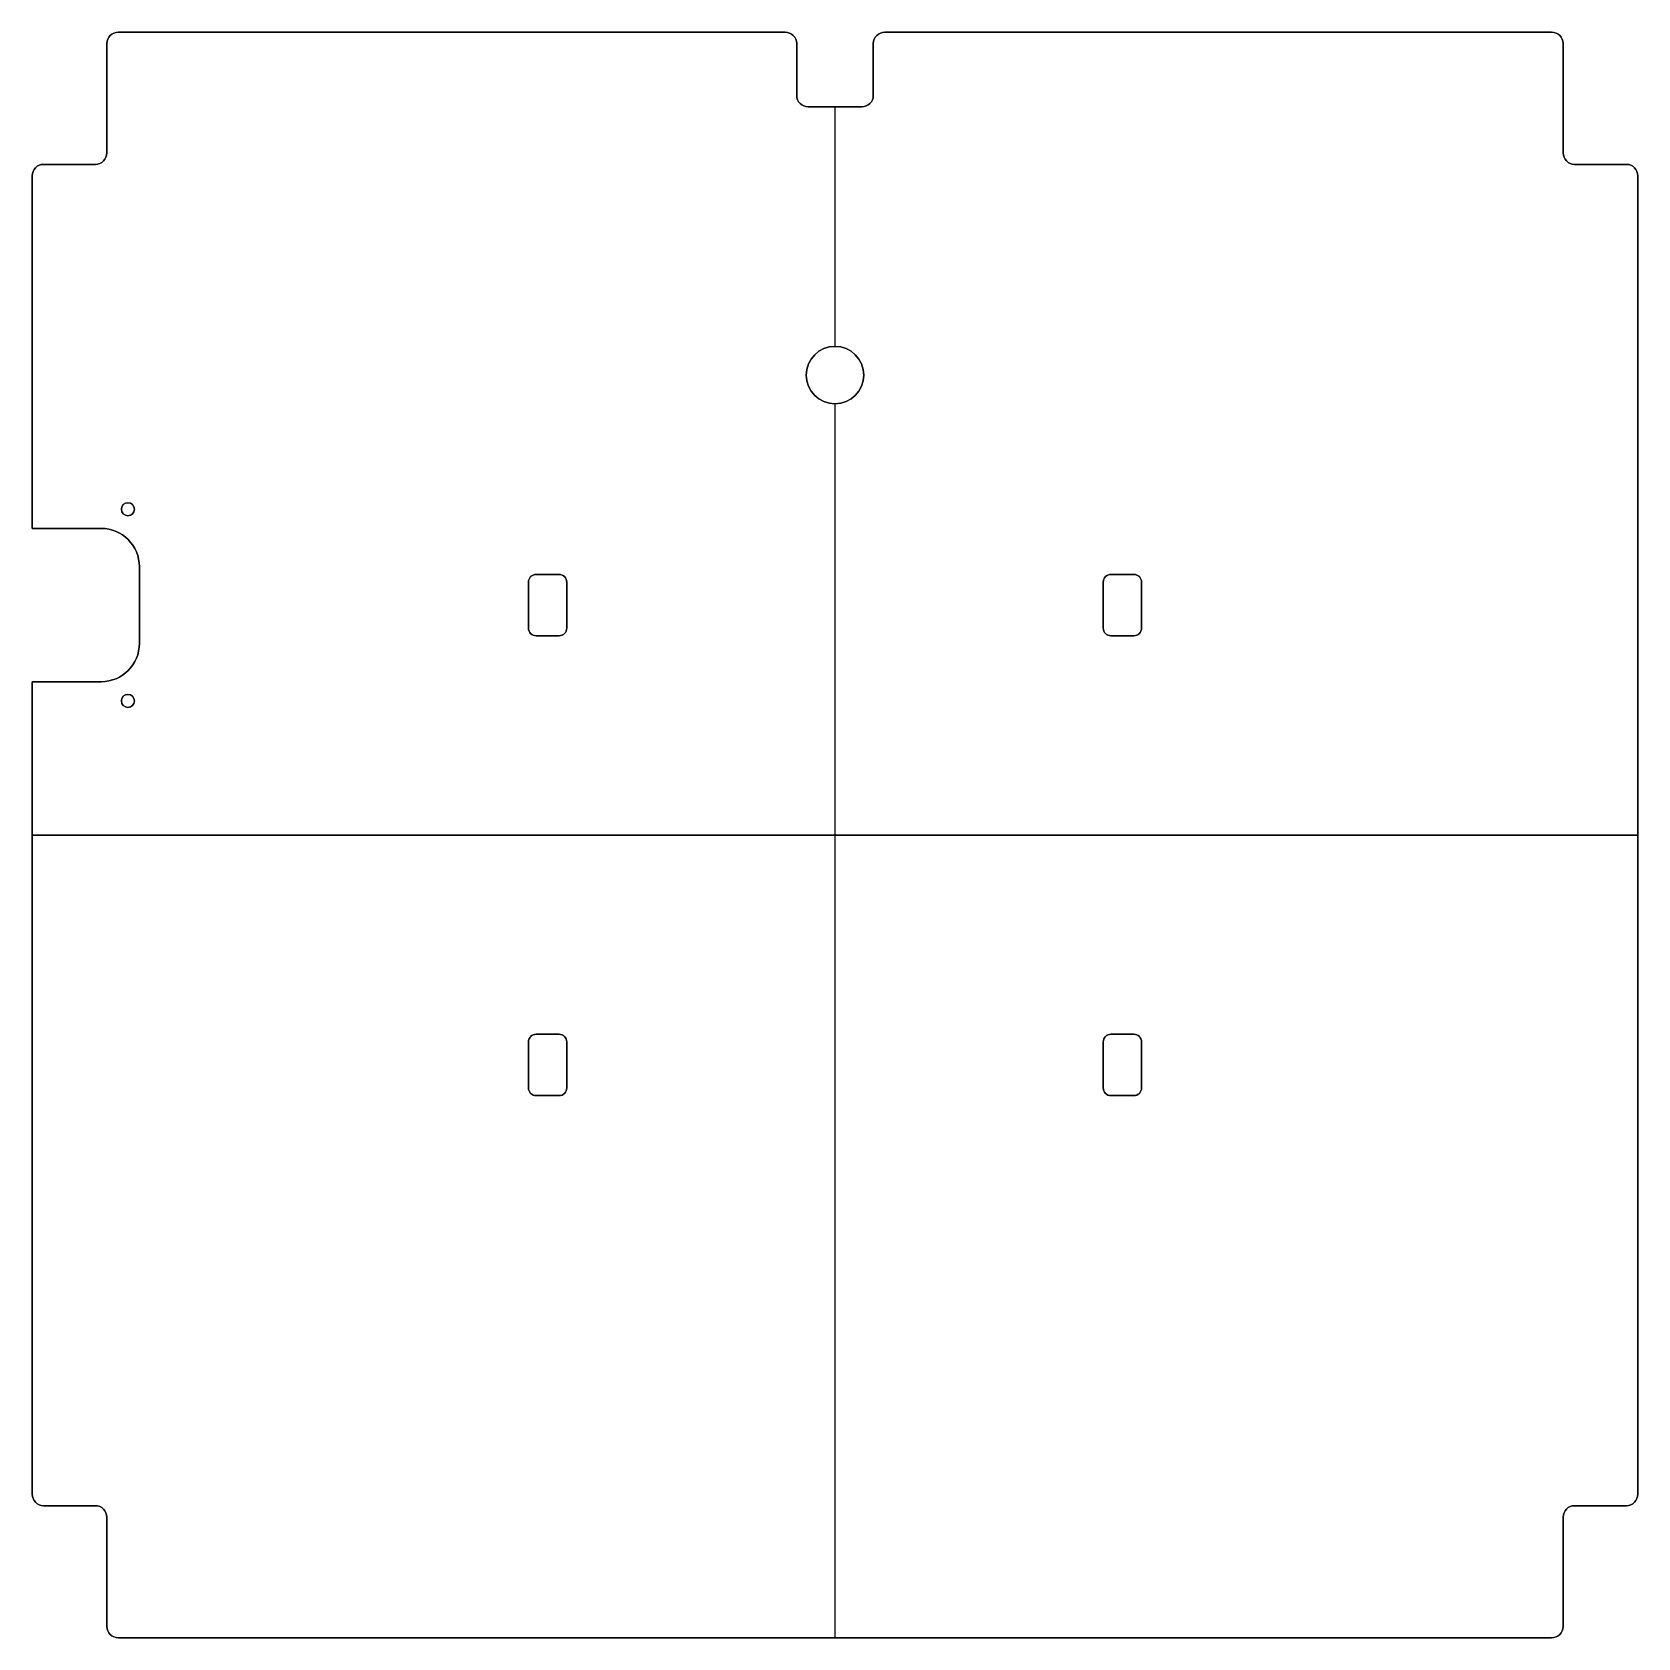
# Model space of a CAD drawing. Header units: millimetres. Extents: x 29 to 448, y 15 to 434.
import ezdxf

# ---------------------------------------------------------------- set-up
doc = ezdxf.new("R2010")
doc.units = ezdxf.units.MM
doc.layers.add('ASA Colors$Polymaker POP Green', color=73, linetype='Continuous', true_color=0x8cea3f)

# ---------------------------------------------------------------- blocks, each defined once
blk = doc.blocks.new('Block 1831')
at = {"layer": 'ASA Colors$Polymaker POP Green', "color": 250, "true_color": 0x2c272b}
for p, q in [((90.98, 218.82, 88.2), (90.98, 218.82, 92.2)), ((93.11, 219.7, 90.2), (267.11, 219.7, 90.2)), ((180.11, 219.7, 88.2), (180.11, 219.7, 92.2)), ((269.23, 218.82, 88.2), (269.23, 218.82, 92.2)), ((290.98, 218.82, 88.2), (290.98, 218.82, 92.2)), ((293.11, 219.7, 90.2), (467.11, 219.7, 90.2)), ((380.11, 219.7, 88.2), (380.11, 219.7, 92.2)), ((469.23, 218.82, 88.2), (469.23, 218.82, 92.2)), ((90.11, 188.2, 90.2), (90.11, 216.7, 90.2)), ((270.11, 203.2, 90.2), (270.11, 216.7, 90.2)), ((290.11, 203.2, 90.2), (290.11, 216.7, 90.2)), ((470.11, 188.2, 90.2), (470.11, 216.7, 90.2)), ((270.11, 209.95, 92.2), (270.11, 209.95, 88.2)), ((290.11, 209.95, 88.2), (290.11, 209.95, 92.2)), ((90.11, 202.45, 88.2), (90.11, 202.45, 92.2)), ((470.11, 202.45, 92.2), (470.11, 202.45, 88.2)), ((270.98, 201.08, 92.2), (270.98, 201.08, 88.2)), ((273.11, 200.2, 90.2), (287.11, 200.2, 90.2)), ((280.11, 200.2, 88.2), (280.11, 137.7, 88.2)), ((280.11, 200.2, 88.2), (280.11, 200.2, 92.2)), ((280.11, 200.2, 92.2), (280.11, 137.7, 92.2)), ((289.23, 201.08, 92.2), (289.23, 201.08, 88.2)), ((73.61, 185.2, 90.2), (87.11, 185.2, 90.2)), ((80.36, 185.2, 88.2), (80.36, 185.2, 92.2)), ((89.23, 186.08, 92.2), (89.23, 186.08, 88.2)), ((470.98, 186.08, 92.2), (470.98, 186.08, 88.2)), ((473.11, 185.2, 90.2), (486.61, 185.2, 90.2)), ((479.86, 185.2, 88.2), (479.86, 185.2, 92.2)), ((70.61, 90.2, 90.2), (70.61, 182.2, 90.2)), ((71.48, 184.32, 88.2), (71.48, 184.32, 92.2)), ((488.73, 184.32, 88.2), (488.73, 184.32, 92.2)), ((489.61, -161.8, 90.2), (489.61, 182.2, 90.2)), ((70.61, 136.2, 88.2), (70.61, 136.2, 92.2)), ((280.11, 137.7, 92.2), (280.11, 137.7, 88.2)), ((287.61, 130.2, 92.2), (287.61, 130.2, 88.2)), ((280.11, 122.7, 88.2), (280.11, -199.3, 88.2)), ((280.11, 122.7, 92.2), (280.11, 122.7, 88.2)), ((280.11, 122.7, 92.2), (280.11, -199.3, 92.2)), ((95.61, 96.9, 92.2), (95.61, 96.9, 88.2)), ((93.91, 95.2, 92.2), (93.91, 95.2, 88.2)), ((95.61, 93.5, 92.2), (95.61, 93.5, 88.2)), ((70.61, 90.2, 90.2), (88.61, 90.2, 90.2)), ((79.61, 90.2, 92.2), (79.61, 90.2, 88.2)), ((95.68, 87.27, 92.2), (95.68, 87.27, 88.2)), ((98.61, 80.2, 90.2), (98.61, 60.2, 90.2)), ((200.11, 64.2, 90.2), (200.11, 76.2, 90.2)), ((200.69, 77.62, 92.2), (200.69, 77.62, 88.2)), ((202.11, 78.2, 90.2), (208.11, 78.2, 90.2)), ((205.11, 78.2, 92.2), (205.11, 78.2, 88.2)), ((209.52, 77.62, 92.2), (209.52, 77.62, 88.2)), ((210.11, 64.2, 90.2), (210.11, 76.2, 90.2)), ((350.11, 64.2, 90.2), (350.11, 76.2, 90.2)), ((350.69, 77.62, 92.2), (350.69, 77.62, 88.2)), ((352.11, 78.2, 90.2), (358.11, 78.2, 90.2)), ((355.11, 78.2, 92.2), (355.11, 78.2, 88.2)), ((359.52, 77.62, 92.2), (359.52, 77.62, 88.2)), ((360.11, 64.2, 90.2), (360.11, 76.2, 90.2)), ((98.61, 70.2, 92.2), (98.61, 70.2, 88.2)), ((200.11, 70.2, 92.2), (200.11, 70.2, 88.2)), ((210.11, 70.2, 88.2), (210.11, 70.2, 92.2)), ((350.11, 70.2, 92.2), (350.11, 70.2, 88.2)), ((360.11, 70.2, 88.2), (360.11, 70.2, 92.2)), ((200.69, 62.79, 92.2), (200.69, 62.79, 88.2)), ((202.11, 62.2, 90.2), (208.11, 62.2, 90.2)), ((205.11, 62.2, 88.2), (205.11, 62.2, 92.2)), ((209.52, 62.79, 92.2), (209.52, 62.79, 88.2)), ((350.69, 62.79, 92.2), (350.69, 62.79, 88.2)), ((352.11, 62.2, 90.2), (358.11, 62.2, 90.2)), ((355.11, 62.2, 88.2), (355.11, 62.2, 92.2)), ((359.52, 62.79, 92.2), (359.52, 62.79, 88.2)), ((95.68, 53.13, 92.2), (95.68, 53.13, 88.2)), ((88.61, 50.2, 90.2), (70.61, 50.2, 90.2)), ((70.61, -161.8, 90.2), (70.61, 50.2, 90.2)), ((79.61, 50.2, 92.2), (79.61, 50.2, 88.2)), ((95.61, 46.9, 92.2), (95.61, 46.9, 88.2)), ((93.91, 45.2, 92.2), (93.91, 45.2, 88.2)), ((95.61, 43.5, 92.2), (95.61, 43.5, 88.2)), ((70.61, 10.2, 88.2), (489.61, 10.2, 88.2)), ((489.61, 10.2, 92.2), (70.61, 10.2, 92.2)), ((489.61, 10.2, 92.2), (489.61, 10.2, 88.2)), ((202.11, -41.8, 90.2), (208.11, -41.8, 90.2)), ((205.11, -41.8, 92.2), (205.11, -41.8, 88.2)), ((352.11, -41.8, 90.2), (358.11, -41.8, 90.2)), ((355.11, -41.8, 92.2), (355.11, -41.8, 88.2)), ((200.11, -55.8, 90.2), (200.11, -43.8, 90.2)), ((200.69, -42.38, 92.2), (200.69, -42.38, 88.2)), ((209.52, -42.38, 92.2), (209.52, -42.38, 88.2)), ((210.11, -55.8, 90.2), (210.11, -43.8, 90.2)), ((350.11, -55.8, 90.2), (350.11, -43.8, 90.2)), ((350.69, -42.38, 92.2), (350.69, -42.38, 88.2)), ((359.52, -42.38, 92.2), (359.52, -42.38, 88.2)), ((360.11, -55.8, 90.2), (360.11, -43.8, 90.2)), ((200.11, -49.8, 92.2), (200.11, -49.8, 88.2)), ((210.11, -49.8, 88.2), (210.11, -49.8, 92.2)), ((350.11, -49.8, 92.2), (350.11, -49.8, 88.2)), ((360.11, -49.8, 88.2), (360.11, -49.8, 92.2)), ((70.61, -55.8, 88.2), (70.61, -55.8, 92.2)), ((200.69, -57.21, 92.2), (200.69, -57.21, 88.2)), ((202.11, -57.8, 90.2), (208.11, -57.8, 90.2)), ((205.11, -57.8, 88.2), (205.11, -57.8, 92.2)), ((209.52, -57.21, 92.2), (209.52, -57.21, 88.2)), ((350.69, -57.21, 92.2), (350.69, -57.21, 88.2)), ((352.11, -57.8, 90.2), (358.11, -57.8, 90.2)), ((355.11, -57.8, 88.2), (355.11, -57.8, 92.2)), ((359.52, -57.21, 92.2), (359.52, -57.21, 88.2)), ((71.48, -163.92, 88.2), (71.48, -163.92, 92.2)), ((73.61, -164.8, 90.2), (87.11, -164.8, 90.2)), ((80.36, -164.8, 92.2), (80.36, -164.8, 88.2)), ((89.23, -165.67, 92.2), (89.23, -165.67, 88.2)), ((470.98, -165.67, 92.2), (470.98, -165.67, 88.2)), ((473.11, -164.8, 90.2), (486.61, -164.8, 90.2)), ((479.86, -164.8, 92.2), (479.86, -164.8, 88.2)), ((488.73, -163.92, 88.2), (488.73, -163.92, 92.2)), ((90.11, -196.3, 90.2), (90.11, -167.8, 90.2)), ((470.11, -196.3, 90.2), (470.11, -167.8, 90.2)), ((90.11, -182.05, 88.2), (90.11, -182.05, 92.2)), ((470.11, -182.05, 92.2), (470.11, -182.05, 88.2)), ((90.98, -198.42, 88.2), (90.98, -198.42, 92.2)), ((93.11, -199.3, 90.2), (467.11, -199.3, 90.2)), ((280.11, -199.3, 92.2), (280.11, -199.3, 88.2)), ((469.23, -198.42, 88.2), (469.23, -198.42, 92.2))]:
    blk.add_line(p, q, dxfattribs=at)
for centre, radius in [((280.11, 130.2, 88.2), 7.5), ((280.11, 130.2, 88.2), 7.5), ((95.61, 95.2, 88.2), 1.7), ((95.61, 95.2, 88.2), 1.7), ((95.61, 45.2, 88.2), 1.7), ((95.61, 45.2, 88.2), 1.7)]:
    blk.add_circle(centre, radius, dxfattribs=at)
at = {"layer": 'ASA Colors$Polymaker POP Green', "color": 250, "true_color": 0x2c272b, "extrusion": (-1.89478e-15, -3.51849e-15, -1)}
blk.add_circle((-280.11, 130.2, -92.2), 7.5, dxfattribs=at)
blk.add_circle((-280.11, 130.2, -92.2), 7.5, dxfattribs=at)
at = {"layer": 'ASA Colors$Polymaker POP Green', "color": 250, "true_color": 0x2c272b, "extrusion": (0, 0, -1)}
for centre, radius in [((-280.11, 130.2, -90.2), 7.5), ((-95.61, 95.2, -92.2), 1.7), ((-95.61, 95.2, -92.2), 1.7), ((-95.61, 45.2, -92.2), 1.7), ((-95.61, 45.2, -92.2), 1.7)]:
    blk.add_circle(centre, radius, dxfattribs=at)
at = {"layer": 'ASA Colors$Polymaker POP Green', "color": 250, "true_color": 0x2c272b, "extrusion": (-1.42109e-14, 0, -1)}
for centre in [(-95.61, 95.2, -90.2), (-95.61, 45.2, -90.2)]:
    blk.add_circle(centre, 1.7, dxfattribs=at)
at = {"layer": 'ASA Colors$Polymaker POP Green', "color": 250, "true_color": 0x2c272b, "extrusion": (0, 0, -1)}
for centre, radius, start, end in [((-93.11, 216.7, -88.2), 3, 0, 90), ((-273.11, 203.2, -92.2), 3, 270, 0), ((-273.11, 203.2, -90.2), 3, 270, 0), ((-273.11, 203.2, -92.2), 3, 270, 0), ((-287.11, 203.2, -90.2), 3, 180, 270), ((-87.11, 188.2, -90.2), 3, 180, 270), ((-473.11, 188.2, -92.2), 3, 270, 0), ((-473.11, 188.2, -90.2), 3, 270, 0), ((-473.11, 188.2, -92.2), 3, 270, 0), ((-88.61, 80.2, -92.2), 10, 90, 180), ((-88.61, 80.2, -90.2), 10, 90, 180), ((-88.61, 80.2, -92.2), 10, 90, 180), ((-202.11, 76.2, -90.2), 2, 360, 90), ((-208.11, 76.2, -90.2), 2, 90, 180), ((-352.11, 76.2, -90.2), 2, 360, 90), ((-358.11, 76.2, -90.2), 2, 90, 180), ((-202.11, 64.2, -90.2), 2, 270, 0), ((-208.11, 64.2, -90.2), 2, 180, 270), ((-352.11, 64.2, -90.2), 2, 270, 0), ((-358.11, 64.2, -90.2), 2, 180, 270), ((-88.61, 60.2, -92.2), 10, 180, 270), ((-88.61, 60.2, -90.2), 10, 180, 270), ((-88.61, 60.2, -92.2), 10, 180, 270), ((-202.11, -43.8, -90.2), 2, 360, 90), ((-208.11, -43.8, -90.2), 2, 90, 180), ((-352.11, -43.8, -90.2), 2, 360, 90), ((-358.11, -43.8, -90.2), 2, 90, 180), ((-202.11, -55.8, -90.2), 2, 270, 0), ((-208.11, -55.8, -90.2), 2, 180, 270), ((-352.11, -55.8, -90.2), 2, 270, 0), ((-358.11, -55.8, -90.2), 2, 180, 270), ((-73.61, -161.8, -88.2), 3, 270, 0), ((-73.61, -161.8, -92.2), 3, 270, 0), ((-87.11, -167.8, -90.2), 3, 90, 180), ((-473.11, -167.8, -92.2), 3, 0, 90), ((-473.11, -167.8, -90.2), 3, 0, 90), ((-473.11, -167.8, -92.2), 3, 0, 90), ((-93.11, -196.3, -88.2), 3, 270, 360), ((-93.11, -196.3, -92.2), 3, 270, 0)]:
    blk.add_arc(centre, radius, start, end, dxfattribs=at)
at = {"layer": 'ASA Colors$Polymaker POP Green', "color": 250, "true_color": 0x2c272b, "extrusion": (-2.84217e-14, 2.84217e-14, -1)}
for centre, start, end in [((-93.11, 216.7, -92.2), 0, 90), ((-293.11, 216.7, -88.2), 0, 90), ((-467.11, -196.3, -88.2), 180, 270)]:
    blk.add_arc(centre, 3, start, end, dxfattribs=at)
at = {"layer": 'ASA Colors$Polymaker POP Green', "color": 250, "true_color": 0x2c272b}
for centre, radius, start, end in [((93.11, 216.7, 88.2), 3, 90, 180), ((93.11, 216.7, 90.2), 3, 90, 180), ((93.11, 216.7, 92.2), 3, 90, 180), ((267.11, 216.7, 88.2), 3, 360, 90), ((267.11, 216.7, 90.2), 3, 0, 90), ((267.11, 216.7, 92.2), 3, 360, 90), ((293.11, 216.7, 88.2), 3, 90, 180), ((293.11, 216.7, 90.2), 3, 90, 180), ((293.11, 216.7, 92.2), 3, 90, 180), ((467.11, 216.7, 88.2), 3, 0, 90), ((467.11, 216.7, 90.2), 3, 0, 90), ((467.11, 216.7, 92.2), 3, 0, 90), ((273.11, 203.2, 88.2), 3, 180, 270), ((273.11, 203.2, 88.2), 3, 180, 270), ((287.11, 203.2, 88.2), 3, 270, 0), ((287.11, 203.2, 88.2), 3, 270, 0), ((73.61, 182.2, 88.2), 3, 90, 180), ((73.61, 182.2, 90.2), 3, 90, 180), ((73.61, 182.2, 92.2), 3, 90, 180), ((87.11, 188.2, 88.2), 3, 270, 0), ((87.11, 188.2, 88.2), 3, 270, 0), ((473.11, 188.2, 88.2), 3, 180, 270), ((473.11, 188.2, 88.2), 3, 180, 270), ((486.61, 182.2, 88.2), 3, 360, 90), ((486.61, 182.2, 90.2), 3, 0, 90), ((486.61, 182.2, 92.2), 3, 360, 90), ((88.61, 80.2, 88.2), 10, 0, 90), ((88.61, 80.2, 88.2), 10, 0, 90), ((202.11, 76.2, 88.2), 2, 90, 180), ((202.11, 76.2, 88.2), 2, 90, 180), ((208.11, 76.2, 88.2), 2, 0, 90), ((208.11, 76.2, 88.2), 2, 0, 90), ((352.11, 76.2, 88.2), 2, 90, 180), ((352.11, 76.2, 88.2), 2, 90, 180), ((358.11, 76.2, 88.2), 2, 0, 90), ((358.11, 76.2, 88.2), 2, 0, 90), ((202.11, 64.2, 88.2), 2, 180, 270), ((202.11, 64.2, 88.2), 2, 180, 270), ((208.11, 64.2, 88.2), 2, 270, 360), ((208.11, 64.2, 88.2), 2, 270, 360), ((352.11, 64.2, 88.2), 2, 180, 270), ((352.11, 64.2, 88.2), 2, 180, 270), ((358.11, 64.2, 88.2), 2, 270, 0), ((358.11, 64.2, 88.2), 2, 270, 0), ((88.61, 60.2, 88.2), 10, 270, 0), ((88.61, 60.2, 88.2), 10, 270, 0), ((202.11, -43.8, 88.2), 2, 90, 180), ((202.11, -43.8, 88.2), 2, 90, 180), ((208.11, -43.8, 88.2), 2, 0, 90), ((208.11, -43.8, 88.2), 2, 0, 90), ((352.11, -43.8, 88.2), 2, 90, 180), ((352.11, -43.8, 88.2), 2, 90, 180), ((358.11, -43.8, 88.2), 2, 0, 90), ((358.11, -43.8, 88.2), 2, 0, 90), ((202.11, -55.8, 88.2), 2, 180, 270), ((202.11, -55.8, 88.2), 2, 180, 270), ((208.11, -55.8, 88.2), 2, 270, 360), ((208.11, -55.8, 88.2), 2, 270, 360), ((352.11, -55.8, 88.2), 2, 180, 270), ((352.11, -55.8, 88.2), 2, 180, 270), ((358.11, -55.8, 88.2), 2, 270, 360), ((358.11, -55.8, 88.2), 2, 270, 360), ((73.61, -161.8, 88.2), 3, 180, 270), ((73.61, -161.8, 90.2), 3, 180, 270), ((73.61, -161.8, 92.2), 3, 180, 270), ((486.61, -161.8, 88.2), 3, 270, 360), ((486.61, -161.8, 90.2), 3, 270, 0), ((486.61, -161.8, 92.2), 3, 270, 360), ((87.11, -167.8, 88.2), 3, 0, 90), ((87.11, -167.8, 88.2), 3, 0, 90), ((473.11, -167.8, 88.2), 3, 90, 180), ((473.11, -167.8, 88.2), 3, 90, 180), ((93.11, -196.3, 92.2), 3, 180, 270), ((93.11, -196.3, 88.2), 3, 180, 270), ((93.11, -196.3, 90.2), 3, 180, 270), ((467.11, -196.3, 88.2), 3, 270, 360), ((467.11, -196.3, 90.2), 3, 270, 360), ((467.11, -196.3, 92.2), 3, 270, 360)]:
    blk.add_arc(centre, radius, start, end, dxfattribs=at)
at = {"layer": 'ASA Colors$Polymaker POP Green', "color": 250, "true_color": 0x2c272b, "extrusion": (2.84217e-14, 2.84217e-14, -1)}
for centre in [(-267.11, 216.7, -88.2), (-267.11, 216.7, -92.2), (-467.11, 216.7, -88.2), (-486.61, 182.2, -88.2), (-486.61, 182.2, -92.2), (-87.11, -167.8, -92.2), (-87.11, -167.8, -92.2)]:
    blk.add_arc(centre, 3, 90, 180, dxfattribs=at)
at = {"layer": 'ASA Colors$Polymaker POP Green', "color": 250, "true_color": 0x2c272b, "extrusion": (-9.4739e-15, 9.4739e-15, -1)}
blk.add_arc((-293.11, 216.7, -92.2), 3, 0, 90, dxfattribs=at)
at = {"layer": 'ASA Colors$Polymaker POP Green', "color": 250, "true_color": 0x2c272b, "extrusion": (-1.42109e-14, -1.42109e-14, -1)}
blk.add_arc((-467.11, 216.7, -92.2), 3, 90, 180, dxfattribs=at)
at = {"layer": 'ASA Colors$Polymaker POP Green', "color": 250, "true_color": 0x2c272b, "extrusion": (2.84217e-14, -2.84217e-14, -1)}
for centre in [(-287.11, 203.2, -92.2), (-287.11, 203.2, -92.2), (-87.11, 188.2, -92.2), (-87.11, 188.2, -92.2), (-486.61, -161.8, -88.2), (-486.61, -161.8, -92.2)]:
    blk.add_arc(centre, 3, 180, 270, dxfattribs=at)
at = {"layer": 'ASA Colors$Polymaker POP Green', "color": 250, "true_color": 0x2c272b, "extrusion": (1.42109e-14, -1.42109e-14, -1)}
blk.add_arc((-73.61, 182.2, -88.2), 3, 360, 90, dxfattribs=at)
at = {"layer": 'ASA Colors$Polymaker POP Green', "color": 250, "true_color": 0x2c272b, "extrusion": (2.84217e-14, -3.31587e-14, -1)}
blk.add_arc((-73.61, 182.2, -92.2), 3, 0, 90, dxfattribs=at)
at = {"layer": 'ASA Colors$Polymaker POP Green', "color": 250, "true_color": 0x2c272b, "extrusion": (-4.26326e-14, 4.26326e-14, -1)}
for centre, start in [((-202.11, 76.2, -92.2), 0), ((-202.11, 76.2, -92.2), 0), ((-352.11, 76.2, -92.2), 360), ((-352.11, 76.2, -92.2), 360), ((-202.11, -43.8, -92.2), 0), ((-202.11, -43.8, -92.2), 0), ((-352.11, -43.8, -92.2), 360), ((-352.11, -43.8, -92.2), 360)]:
    blk.add_arc(centre, 2, start, 90, dxfattribs=at)
at = {"layer": 'ASA Colors$Polymaker POP Green', "color": 250, "true_color": 0x2c272b, "extrusion": (4.26326e-14, 4.26326e-14, -1)}
for centre in [(-208.11, 76.2, -92.2), (-208.11, 76.2, -92.2), (-358.11, 76.2, -92.2), (-358.11, 76.2, -92.2), (-358.11, -43.8, -92.2), (-358.11, -43.8, -92.2)]:
    blk.add_arc(centre, 2, 90, 180, dxfattribs=at)
at = {"layer": 'ASA Colors$Polymaker POP Green', "color": 250, "true_color": 0x2c272b, "extrusion": (-4.26326e-14, -4.26326e-14, -1)}
for centre, start, end in [((-202.11, 64.2, -92.2), 270, 360), ((-202.11, 64.2, -92.2), 270, 360), ((-352.11, 64.2, -92.2), 270, 0), ((-352.11, 64.2, -92.2), 270, 0), ((-208.11, -43.8, -92.2), 90, 180), ((-208.11, -43.8, -92.2), 90, 180), ((-202.11, -55.8, -92.2), 270, 360), ((-202.11, -55.8, -92.2), 270, 360), ((-352.11, -55.8, -92.2), 270, 0), ((-352.11, -55.8, -92.2), 270, 0)]:
    blk.add_arc(centre, 2, start, end, dxfattribs=at)
at = {"layer": 'ASA Colors$Polymaker POP Green', "color": 250, "true_color": 0x2c272b, "extrusion": (4.26326e-14, -4.26326e-14, -1)}
for centre in [(-208.11, 64.2, -92.2), (-208.11, 64.2, -92.2), (-358.11, 64.2, -92.2), (-358.11, 64.2, -92.2), (-208.11, -55.8, -92.2), (-208.11, -55.8, -92.2), (-358.11, -55.8, -92.2), (-358.11, -55.8, -92.2)]:
    blk.add_arc(centre, 2, 180, 270, dxfattribs=at)
at = {"layer": 'ASA Colors$Polymaker POP Green', "color": 250, "true_color": 0x2c272b, "extrusion": (1.42109e-14, -9.4739e-15, -1)}
blk.add_arc((-467.11, -196.3, -92.2), 3, 180, 270, dxfattribs=at)
at = {"layer": 'ASA Colors$Polymaker POP Green', "color": 250, "true_color": 0x2c272b}
for points in [[(93.11, 219.7, 88.2), (180.11, 219.7, 88.2), (267.11, 219.7, 88.2)], [(93.11, 219.7, 92.2), (180.11, 219.7, 92.2), (267.11, 219.7, 92.2)], [(267.11, 219.7, 88.2), (180.11, 219.7, 88.2), (93.11, 219.7, 88.2)], [(93.11, 219.7, 88.2), (93.11, 219.7, 90.2), (93.11, 219.7, 92.2)], [(93.11, 219.7, 92.2), (93.11, 219.7, 90.2), (93.11, 219.7, 88.2)], [(267.11, 219.7, 92.2), (180.11, 219.7, 92.2), (93.11, 219.7, 92.2)], [(267.11, 219.7, 92.2), (267.11, 219.7, 90.2), (267.11, 219.7, 88.2)], [(267.11, 219.7, 88.2), (267.11, 219.7, 90.2), (267.11, 219.7, 92.2)], [(293.11, 219.7, 88.2), (380.11, 219.7, 88.2), (467.11, 219.7, 88.2)], [(293.11, 219.7, 92.2), (380.11, 219.7, 92.2), (467.11, 219.7, 92.2)], [(467.11, 219.7, 88.2), (380.11, 219.7, 88.2), (293.11, 219.7, 88.2)], [(293.11, 219.7, 88.2), (293.11, 219.7, 90.2), (293.11, 219.7, 92.2)], [(293.11, 219.7, 92.2), (293.11, 219.7, 90.2), (293.11, 219.7, 88.2)], [(467.11, 219.7, 92.2), (380.11, 219.7, 92.2), (293.11, 219.7, 92.2)], [(467.11, 219.7, 92.2), (467.11, 219.7, 90.2), (467.11, 219.7, 88.2)], [(467.11, 219.7, 88.2), (467.11, 219.7, 90.2), (467.11, 219.7, 92.2)], [(90.11, 188.2, 88.2), (90.11, 202.45, 88.2), (90.11, 216.7, 88.2)], [(90.11, 188.2, 92.2), (90.11, 202.45, 92.2), (90.11, 216.7, 92.2)], [(90.11, 216.7, 92.2), (90.11, 216.7, 90.2), (90.11, 216.7, 88.2)], [(90.11, 216.7, 88.2), (90.11, 202.45, 88.2), (90.11, 188.2, 88.2)], [(90.11, 216.7, 88.2), (90.11, 216.7, 90.2), (90.11, 216.7, 92.2)], [(90.11, 216.7, 92.2), (90.11, 202.45, 92.2), (90.11, 188.2, 92.2)], [(270.11, 216.7, 88.2), (270.11, 209.95, 88.2), (270.11, 203.2, 88.2)], [(270.11, 216.7, 92.2), (270.11, 216.7, 90.2), (270.11, 216.7, 88.2)], [(270.11, 216.7, 92.2), (270.11, 209.95, 92.2), (270.11, 203.2, 92.2)], [(270.11, 203.2, 88.2), (270.11, 209.95, 88.2), (270.11, 216.7, 88.2)], [(270.11, 216.7, 88.2), (270.11, 216.7, 90.2), (270.11, 216.7, 92.2)], [(270.11, 203.2, 92.2), (270.11, 209.95, 92.2), (270.11, 216.7, 92.2)], [(290.11, 203.2, 88.2), (290.11, 209.95, 88.2), (290.11, 216.7, 88.2)], [(290.11, 203.2, 92.2), (290.11, 209.95, 92.2), (290.11, 216.7, 92.2)], [(290.11, 216.7, 92.2), (290.11, 216.7, 90.2), (290.11, 216.7, 88.2)], [(290.11, 216.7, 88.2), (290.11, 209.95, 88.2), (290.11, 203.2, 88.2)], [(290.11, 216.7, 88.2), (290.11, 216.7, 90.2), (290.11, 216.7, 92.2)], [(290.11, 216.7, 92.2), (290.11, 209.95, 92.2), (290.11, 203.2, 92.2)], [(470.11, 216.7, 88.2), (470.11, 202.45, 88.2), (470.11, 188.2, 88.2)], [(470.11, 216.7, 92.2), (470.11, 202.45, 92.2), (470.11, 188.2, 92.2)], [(470.11, 188.2, 88.2), (470.11, 202.45, 88.2), (470.11, 216.7, 88.2)], [(470.11, 216.7, 88.2), (470.11, 216.7, 90.2), (470.11, 216.7, 92.2)], [(470.11, 216.7, 92.2), (470.11, 216.7, 90.2), (470.11, 216.7, 88.2)], [(470.11, 188.2, 92.2), (470.11, 202.45, 92.2), (470.11, 216.7, 92.2)], [(270.11, 203.2, 92.2), (270.11, 203.2, 90.2), (270.11, 203.2, 88.2)], [(270.11, 203.2, 92.2), (270.11, 203.2, 90.2), (270.11, 203.2, 88.2)], [(290.11, 203.2, 88.2), (290.11, 203.2, 90.2), (290.11, 203.2, 92.2)], [(290.11, 203.2, 88.2), (290.11, 203.2, 90.2), (290.11, 203.2, 92.2)], [(273.11, 200.2, 88.2), (280.11, 200.2, 88.2), (287.11, 200.2, 88.2)], [(273.11, 200.2, 92.2), (280.11, 200.2, 92.2), (287.11, 200.2, 92.2)], [(287.11, 200.2, 88.2), (280.11, 200.2, 88.2), (273.11, 200.2, 88.2)], [(273.11, 200.2, 88.2), (273.11, 200.2, 90.2), (273.11, 200.2, 92.2)], [(273.11, 200.2, 88.2), (273.11, 200.2, 90.2), (273.11, 200.2, 92.2)], [(287.11, 200.2, 92.2), (280.11, 200.2, 92.2), (273.11, 200.2, 92.2)], [(287.11, 200.2, 92.2), (287.11, 200.2, 90.2), (287.11, 200.2, 88.2)], [(287.11, 200.2, 92.2), (287.11, 200.2, 90.2), (287.11, 200.2, 88.2)], [(73.61, 185.2, 88.2), (80.36, 185.2, 88.2), (87.11, 185.2, 88.2)], [(73.61, 185.2, 92.2), (80.36, 185.2, 92.2), (87.11, 185.2, 92.2)], [(87.11, 185.2, 88.2), (80.36, 185.2, 88.2), (73.61, 185.2, 88.2)], [(73.61, 185.2, 88.2), (73.61, 185.2, 90.2), (73.61, 185.2, 92.2)], [(73.61, 185.2, 92.2), (73.61, 185.2, 90.2), (73.61, 185.2, 88.2)], [(87.11, 185.2, 92.2), (80.36, 185.2, 92.2), (73.61, 185.2, 92.2)], [(87.11, 185.2, 92.2), (87.11, 185.2, 90.2), (87.11, 185.2, 88.2)], [(87.11, 185.2, 92.2), (87.11, 185.2, 90.2), (87.11, 185.2, 88.2)], [(90.11, 188.2, 88.2), (90.11, 188.2, 90.2), (90.11, 188.2, 92.2)], [(90.11, 188.2, 88.2), (90.11, 188.2, 90.2), (90.11, 188.2, 92.2)], [(470.11, 188.2, 92.2), (470.11, 188.2, 90.2), (470.11, 188.2, 88.2)], [(470.11, 188.2, 92.2), (470.11, 188.2, 90.2), (470.11, 188.2, 88.2)], [(473.11, 185.2, 88.2), (479.86, 185.2, 88.2), (486.61, 185.2, 88.2)], [(473.11, 185.2, 88.2), (473.11, 185.2, 90.2), (473.11, 185.2, 92.2)], [(473.11, 185.2, 92.2), (479.86, 185.2, 92.2), (486.61, 185.2, 92.2)], [(486.61, 185.2, 88.2), (479.86, 185.2, 88.2), (473.11, 185.2, 88.2)], [(473.11, 185.2, 88.2), (473.11, 185.2, 90.2), (473.11, 185.2, 92.2)], [(486.61, 185.2, 92.2), (479.86, 185.2, 92.2), (473.11, 185.2, 92.2)], [(486.61, 185.2, 88.2), (486.61, 185.2, 90.2), (486.61, 185.2, 92.2)], [(486.61, 185.2, 92.2), (486.61, 185.2, 90.2), (486.61, 185.2, 88.2)], [(70.61, 90.2, 92.2), (70.61, 136.2, 92.2), (70.61, 182.2, 92.2)], [(70.61, 182.2, 92.2), (70.61, 182.2, 90.2), (70.61, 182.2, 88.2)], [(70.61, 182.2, 88.2), (70.61, 136.2, 88.2), (70.61, 90.2, 88.2)], [(70.61, 90.2, 88.2), (70.61, 136.2, 88.2), (70.61, 182.2, 88.2)], [(70.61, 182.2, 88.2), (70.61, 182.2, 90.2), (70.61, 182.2, 92.2)], [(70.61, 182.2, 92.2), (70.61, 136.2, 92.2), (70.61, 90.2, 92.2)], [(489.61, 182.2, 88.2), (489.61, 10.2, 88.2), (489.61, -161.8, 88.2)], [(489.61, 182.2, 92.2), (489.61, 182.2, 90.2), (489.61, 182.2, 88.2)], [(489.61, 182.2, 92.2), (489.61, 10.2, 92.2), (489.61, -161.8, 92.2)], [(489.61, -161.8, 88.2), (489.61, 10.2, 88.2), (489.61, 182.2, 88.2)], [(489.61, 182.2, 88.2), (489.61, 182.2, 90.2), (489.61, 182.2, 92.2)], [(489.61, -161.8, 92.2), (489.61, 10.2, 92.2), (489.61, 182.2, 92.2)], [(272.61, 130.2, 92.2), (272.61, 130.2, 90.2), (272.61, 130.2, 88.2)], [(97.31, 95.2, 92.2), (97.31, 95.2, 90.2), (97.31, 95.2, 88.2)], [(70.61, 90.2, 92.2), (79.61, 90.2, 92.2), (88.61, 90.2, 92.2)], [(70.61, 90.2, 88.2), (70.61, 90.2, 90.2), (70.61, 90.2, 92.2)], [(88.61, 90.2, 88.2), (79.61, 90.2, 88.2), (70.61, 90.2, 88.2)], [(70.61, 90.2, 88.2), (70.61, 90.2, 90.2), (70.61, 90.2, 92.2)], [(88.61, 90.2, 88.2), (79.61, 90.2, 88.2), (70.61, 90.2, 88.2)], [(70.61, 90.2, 92.2), (79.61, 90.2, 92.2), (88.61, 90.2, 92.2)], [(88.61, 90.2, 88.2), (88.61, 90.2, 90.2), (88.61, 90.2, 92.2)], [(88.61, 90.2, 92.2), (88.61, 90.2, 90.2), (88.61, 90.2, 88.2)], [(98.61, 80.2, 92.2), (98.61, 80.2, 90.2), (98.61, 80.2, 88.2)], [(98.61, 80.2, 88.2), (98.61, 80.2, 90.2), (98.61, 80.2, 92.2)], [(98.61, 60.2, 88.2), (98.61, 70.2, 88.2), (98.61, 80.2, 88.2)], [(98.61, 80.2, 92.2), (98.61, 70.2, 92.2), (98.61, 60.2, 92.2)], [(98.61, 60.2, 88.2), (98.61, 70.2, 88.2), (98.61, 80.2, 88.2)], [(98.61, 80.2, 92.2), (98.61, 70.2, 92.2), (98.61, 60.2, 92.2)], [(200.11, 76.2, 88.2), (200.11, 70.2, 88.2), (200.11, 64.2, 88.2)], [(200.11, 76.2, 88.2), (200.11, 76.2, 90.2), (200.11, 76.2, 92.2)], [(200.11, 76.2, 92.2), (200.11, 70.2, 92.2), (200.11, 64.2, 92.2)], [(200.11, 64.2, 88.2), (200.11, 70.2, 88.2), (200.11, 76.2, 88.2)], [(200.11, 76.2, 88.2), (200.11, 76.2, 90.2), (200.11, 76.2, 92.2)], [(200.11, 64.2, 92.2), (200.11, 70.2, 92.2), (200.11, 76.2, 92.2)], [(208.11, 78.2, 88.2), (205.11, 78.2, 88.2), (202.11, 78.2, 88.2)], [(208.11, 78.2, 92.2), (205.11, 78.2, 92.2), (202.11, 78.2, 92.2)], [(202.11, 78.2, 92.2), (202.11, 78.2, 90.2), (202.11, 78.2, 88.2)], [(202.11, 78.2, 88.2), (205.11, 78.2, 88.2), (208.11, 78.2, 88.2)], [(202.11, 78.2, 92.2), (202.11, 78.2, 90.2), (202.11, 78.2, 88.2)], [(202.11, 78.2, 92.2), (205.11, 78.2, 92.2), (208.11, 78.2, 92.2)], [(208.11, 78.2, 88.2), (208.11, 78.2, 90.2), (208.11, 78.2, 92.2)], [(208.11, 78.2, 88.2), (208.11, 78.2, 90.2), (208.11, 78.2, 92.2)], [(210.11, 64.2, 88.2), (210.11, 70.2, 88.2), (210.11, 76.2, 88.2)], [(210.11, 76.2, 92.2), (210.11, 76.2, 90.2), (210.11, 76.2, 88.2)], [(210.11, 64.2, 92.2), (210.11, 70.2, 92.2), (210.11, 76.2, 92.2)], [(210.11, 76.2, 92.2), (210.11, 76.2, 90.2), (210.11, 76.2, 88.2)], [(210.11, 76.2, 88.2), (210.11, 70.2, 88.2), (210.11, 64.2, 88.2)], [(210.11, 76.2, 92.2), (210.11, 70.2, 92.2), (210.11, 64.2, 92.2)], [(350.11, 76.2, 88.2), (350.11, 70.2, 88.2), (350.11, 64.2, 88.2)], [(350.11, 76.2, 92.2), (350.11, 70.2, 92.2), (350.11, 64.2, 92.2)], [(350.11, 64.2, 88.2), (350.11, 70.2, 88.2), (350.11, 76.2, 88.2)], [(350.11, 76.2, 88.2), (350.11, 76.2, 90.2), (350.11, 76.2, 92.2)], [(350.11, 76.2, 88.2), (350.11, 76.2, 90.2), (350.11, 76.2, 92.2)], [(350.11, 64.2, 92.2), (350.11, 70.2, 92.2), (350.11, 76.2, 92.2)], [(358.11, 78.2, 88.2), (355.11, 78.2, 88.2), (352.11, 78.2, 88.2)], [(352.11, 78.2, 92.2), (352.11, 78.2, 90.2), (352.11, 78.2, 88.2)], [(358.11, 78.2, 92.2), (355.11, 78.2, 92.2), (352.11, 78.2, 92.2)], [(352.11, 78.2, 92.2), (352.11, 78.2, 90.2), (352.11, 78.2, 88.2)], [(352.11, 78.2, 88.2), (355.11, 78.2, 88.2), (358.11, 78.2, 88.2)], [(352.11, 78.2, 92.2), (355.11, 78.2, 92.2), (358.11, 78.2, 92.2)], [(358.11, 78.2, 88.2), (358.11, 78.2, 90.2), (358.11, 78.2, 92.2)], [(358.11, 78.2, 88.2), (358.11, 78.2, 90.2), (358.11, 78.2, 92.2)], [(360.11, 64.2, 88.2), (360.11, 70.2, 88.2), (360.11, 76.2, 88.2)], [(360.11, 76.2, 92.2), (360.11, 76.2, 90.2), (360.11, 76.2, 88.2)], [(360.11, 64.2, 92.2), (360.11, 70.2, 92.2), (360.11, 76.2, 92.2)], [(360.11, 76.2, 92.2), (360.11, 76.2, 90.2), (360.11, 76.2, 88.2)], [(360.11, 76.2, 88.2), (360.11, 70.2, 88.2), (360.11, 64.2, 88.2)], [(360.11, 76.2, 92.2), (360.11, 70.2, 92.2), (360.11, 64.2, 92.2)], [(200.11, 64.2, 92.2), (200.11, 64.2, 90.2), (200.11, 64.2, 88.2)], [(200.11, 64.2, 92.2), (200.11, 64.2, 90.2), (200.11, 64.2, 88.2)], [(210.11, 64.2, 88.2), (210.11, 64.2, 90.2), (210.11, 64.2, 92.2)], [(210.11, 64.2, 88.2), (210.11, 64.2, 90.2), (210.11, 64.2, 92.2)], [(350.11, 64.2, 92.2), (350.11, 64.2, 90.2), (350.11, 64.2, 88.2)], [(350.11, 64.2, 92.2), (350.11, 64.2, 90.2), (350.11, 64.2, 88.2)], [(360.11, 64.2, 88.2), (360.11, 64.2, 90.2), (360.11, 64.2, 92.2)], [(360.11, 64.2, 88.2), (360.11, 64.2, 90.2), (360.11, 64.2, 92.2)], [(98.61, 60.2, 88.2), (98.61, 60.2, 90.2), (98.61, 60.2, 92.2)], [(98.61, 60.2, 92.2), (98.61, 60.2, 90.2), (98.61, 60.2, 88.2)], [(202.11, 62.2, 88.2), (205.11, 62.2, 88.2), (208.11, 62.2, 88.2)], [(202.11, 62.2, 92.2), (205.11, 62.2, 92.2), (208.11, 62.2, 92.2)], [(208.11, 62.2, 88.2), (205.11, 62.2, 88.2), (202.11, 62.2, 88.2)], [(202.11, 62.2, 88.2), (202.11, 62.2, 90.2), (202.11, 62.2, 92.2)], [(202.11, 62.2, 88.2), (202.11, 62.2, 90.2), (202.11, 62.2, 92.2)], [(208.11, 62.2, 92.2), (205.11, 62.2, 92.2), (202.11, 62.2, 92.2)], [(208.11, 62.2, 92.2), (208.11, 62.2, 90.2), (208.11, 62.2, 88.2)], [(208.11, 62.2, 92.2), (208.11, 62.2, 90.2), (208.11, 62.2, 88.2)], [(352.11, 62.2, 88.2), (355.11, 62.2, 88.2), (358.11, 62.2, 88.2)], [(352.11, 62.2, 88.2), (352.11, 62.2, 90.2), (352.11, 62.2, 92.2)], [(352.11, 62.2, 92.2), (355.11, 62.2, 92.2), (358.11, 62.2, 92.2)], [(358.11, 62.2, 88.2), (355.11, 62.2, 88.2), (352.11, 62.2, 88.2)], [(352.11, 62.2, 88.2), (352.11, 62.2, 90.2), (352.11, 62.2, 92.2)], [(358.11, 62.2, 92.2), (355.11, 62.2, 92.2), (352.11, 62.2, 92.2)], [(358.11, 62.2, 92.2), (358.11, 62.2, 90.2), (358.11, 62.2, 88.2)], [(358.11, 62.2, 92.2), (358.11, 62.2, 90.2), (358.11, 62.2, 88.2)], [(70.61, 50.2, 88.2), (79.61, 50.2, 88.2), (88.61, 50.2, 88.2)], [(70.61, 50.2, 92.2), (70.61, 50.2, 90.2), (70.61, 50.2, 88.2)], [(88.61, 50.2, 92.2), (79.61, 50.2, 92.2), (70.61, 50.2, 92.2)], [(70.61, 50.2, 88.2), (79.61, 50.2, 88.2), (88.61, 50.2, 88.2)], [(70.61, -161.8, 88.2), (70.61, -55.8, 88.2), (70.61, 50.2, 88.2)], [(70.61, 50.2, 92.2), (70.61, 50.2, 90.2), (70.61, 50.2, 88.2)], [(70.61, 50.2, 88.2), (70.61, -55.8, 88.2), (70.61, -161.8, 88.2)], [(70.61, -161.8, 92.2), (70.61, -55.8, 92.2), (70.61, 50.2, 92.2)], [(88.61, 50.2, 92.2), (79.61, 50.2, 92.2), (70.61, 50.2, 92.2)], [(70.61, 50.2, 92.2), (70.61, -55.8, 92.2), (70.61, -161.8, 92.2)], [(88.61, 50.2, 92.2), (88.61, 50.2, 90.2), (88.61, 50.2, 88.2)], [(88.61, 50.2, 88.2), (88.61, 50.2, 90.2), (88.61, 50.2, 92.2)], [(97.31, 45.2, 92.2), (97.31, 45.2, 90.2), (97.31, 45.2, 88.2)], [(208.11, -41.8, 88.2), (205.11, -41.8, 88.2), (202.11, -41.8, 88.2)], [(202.11, -41.8, 92.2), (202.11, -41.8, 90.2), (202.11, -41.8, 88.2)], [(208.11, -41.8, 92.2), (205.11, -41.8, 92.2), (202.11, -41.8, 92.2)], [(202.11, -41.8, 92.2), (202.11, -41.8, 90.2), (202.11, -41.8, 88.2)], [(202.11, -41.8, 88.2), (205.11, -41.8, 88.2), (208.11, -41.8, 88.2)], [(202.11, -41.8, 92.2), (205.11, -41.8, 92.2), (208.11, -41.8, 92.2)], [(208.11, -41.8, 88.2), (208.11, -41.8, 90.2), (208.11, -41.8, 92.2)], [(208.11, -41.8, 88.2), (208.11, -41.8, 90.2), (208.11, -41.8, 92.2)], [(358.11, -41.8, 88.2), (355.11, -41.8, 88.2), (352.11, -41.8, 88.2)], [(358.11, -41.8, 92.2), (355.11, -41.8, 92.2), (352.11, -41.8, 92.2)], [(352.11, -41.8, 92.2), (352.11, -41.8, 90.2), (352.11, -41.8, 88.2)], [(352.11, -41.8, 88.2), (355.11, -41.8, 88.2), (358.11, -41.8, 88.2)], [(352.11, -41.8, 92.2), (352.11, -41.8, 90.2), (352.11, -41.8, 88.2)], [(352.11, -41.8, 92.2), (355.11, -41.8, 92.2), (358.11, -41.8, 92.2)], [(358.11, -41.8, 88.2), (358.11, -41.8, 90.2), (358.11, -41.8, 92.2)], [(358.11, -41.8, 88.2), (358.11, -41.8, 90.2), (358.11, -41.8, 92.2)], [(200.11, -43.8, 88.2), (200.11, -49.8, 88.2), (200.11, -55.8, 88.2)], [(200.11, -43.8, 88.2), (200.11, -43.8, 90.2), (200.11, -43.8, 92.2)], [(200.11, -43.8, 92.2), (200.11, -49.8, 92.2), (200.11, -55.8, 92.2)], [(200.11, -55.8, 88.2), (200.11, -49.8, 88.2), (200.11, -43.8, 88.2)], [(200.11, -43.8, 88.2), (200.11, -43.8, 90.2), (200.11, -43.8, 92.2)], [(200.11, -55.8, 92.2), (200.11, -49.8, 92.2), (200.11, -43.8, 92.2)], [(210.11, -55.8, 88.2), (210.11, -49.8, 88.2), (210.11, -43.8, 88.2)], [(210.11, -55.8, 92.2), (210.11, -49.8, 92.2), (210.11, -43.8, 92.2)], [(210.11, -43.8, 92.2), (210.11, -43.8, 90.2), (210.11, -43.8, 88.2)], [(210.11, -43.8, 88.2), (210.11, -49.8, 88.2), (210.11, -55.8, 88.2)], [(210.11, -43.8, 92.2), (210.11, -43.8, 90.2), (210.11, -43.8, 88.2)], [(210.11, -43.8, 92.2), (210.11, -49.8, 92.2), (210.11, -55.8, 92.2)], [(350.11, -43.8, 88.2), (350.11, -49.8, 88.2), (350.11, -55.8, 88.2)], [(350.11, -43.8, 88.2), (350.11, -43.8, 90.2), (350.11, -43.8, 92.2)], [(350.11, -43.8, 92.2), (350.11, -49.8, 92.2), (350.11, -55.8, 92.2)], [(350.11, -55.8, 88.2), (350.11, -49.8, 88.2), (350.11, -43.8, 88.2)], [(350.11, -43.8, 88.2), (350.11, -43.8, 90.2), (350.11, -43.8, 92.2)], [(350.11, -55.8, 92.2), (350.11, -49.8, 92.2), (350.11, -43.8, 92.2)], [(360.11, -55.8, 88.2), (360.11, -49.8, 88.2), (360.11, -43.8, 88.2)], [(360.11, -55.8, 92.2), (360.11, -49.8, 92.2), (360.11, -43.8, 92.2)], [(360.11, -43.8, 92.2), (360.11, -43.8, 90.2), (360.11, -43.8, 88.2)], [(360.11, -43.8, 88.2), (360.11, -49.8, 88.2), (360.11, -55.8, 88.2)], [(360.11, -43.8, 92.2), (360.11, -43.8, 90.2), (360.11, -43.8, 88.2)], [(360.11, -43.8, 92.2), (360.11, -49.8, 92.2), (360.11, -55.8, 92.2)], [(200.11, -55.8, 92.2), (200.11, -55.8, 90.2), (200.11, -55.8, 88.2)], [(200.11, -55.8, 92.2), (200.11, -55.8, 90.2), (200.11, -55.8, 88.2)], [(202.11, -57.8, 88.2), (205.11, -57.8, 88.2), (208.11, -57.8, 88.2)], [(202.11, -57.8, 92.2), (205.11, -57.8, 92.2), (208.11, -57.8, 92.2)], [(208.11, -57.8, 88.2), (205.11, -57.8, 88.2), (202.11, -57.8, 88.2)], [(202.11, -57.8, 88.2), (202.11, -57.8, 90.2), (202.11, -57.8, 92.2)], [(202.11, -57.8, 88.2), (202.11, -57.8, 90.2), (202.11, -57.8, 92.2)], [(208.11, -57.8, 92.2), (205.11, -57.8, 92.2), (202.11, -57.8, 92.2)], [(208.11, -57.8, 92.2), (208.11, -57.8, 90.2), (208.11, -57.8, 88.2)], [(208.11, -57.8, 92.2), (208.11, -57.8, 90.2), (208.11, -57.8, 88.2)], [(210.11, -55.8, 88.2), (210.11, -55.8, 90.2), (210.11, -55.8, 92.2)], [(210.11, -55.8, 88.2), (210.11, -55.8, 90.2), (210.11, -55.8, 92.2)], [(350.11, -55.8, 92.2), (350.11, -55.8, 90.2), (350.11, -55.8, 88.2)], [(350.11, -55.8, 92.2), (350.11, -55.8, 90.2), (350.11, -55.8, 88.2)], [(352.11, -57.8, 88.2), (355.11, -57.8, 88.2), (358.11, -57.8, 88.2)], [(352.11, -57.8, 88.2), (352.11, -57.8, 90.2), (352.11, -57.8, 92.2)], [(352.11, -57.8, 92.2), (355.11, -57.8, 92.2), (358.11, -57.8, 92.2)], [(358.11, -57.8, 88.2), (355.11, -57.8, 88.2), (352.11, -57.8, 88.2)], [(352.11, -57.8, 88.2), (352.11, -57.8, 90.2), (352.11, -57.8, 92.2)], [(358.11, -57.8, 92.2), (355.11, -57.8, 92.2), (352.11, -57.8, 92.2)], [(358.11, -57.8, 92.2), (358.11, -57.8, 90.2), (358.11, -57.8, 88.2)], [(358.11, -57.8, 92.2), (358.11, -57.8, 90.2), (358.11, -57.8, 88.2)], [(360.11, -55.8, 88.2), (360.11, -55.8, 90.2), (360.11, -55.8, 92.2)], [(360.11, -55.8, 88.2), (360.11, -55.8, 90.2), (360.11, -55.8, 92.2)], [(70.61, -161.8, 92.2), (70.61, -161.8, 90.2), (70.61, -161.8, 88.2)], [(70.61, -161.8, 88.2), (70.61, -161.8, 90.2), (70.61, -161.8, 92.2)], [(489.61, -161.8, 88.2), (489.61, -161.8, 90.2), (489.61, -161.8, 92.2)], [(489.61, -161.8, 92.2), (489.61, -161.8, 90.2), (489.61, -161.8, 88.2)], [(87.11, -164.8, 88.2), (80.36, -164.8, 88.2), (73.61, -164.8, 88.2)], [(73.61, -164.8, 88.2), (73.61, -164.8, 90.2), (73.61, -164.8, 92.2)], [(87.11, -164.8, 92.2), (80.36, -164.8, 92.2), (73.61, -164.8, 92.2)], [(73.61, -164.8, 92.2), (73.61, -164.8, 90.2), (73.61, -164.8, 88.2)], [(73.61, -164.8, 88.2), (80.36, -164.8, 88.2), (87.11, -164.8, 88.2)], [(73.61, -164.8, 92.2), (80.36, -164.8, 92.2), (87.11, -164.8, 92.2)], [(87.11, -164.8, 88.2), (87.11, -164.8, 90.2), (87.11, -164.8, 92.2)], [(87.11, -164.8, 88.2), (87.11, -164.8, 90.2), (87.11, -164.8, 92.2)], [(486.61, -164.8, 88.2), (479.86, -164.8, 88.2), (473.11, -164.8, 88.2)], [(473.11, -164.8, 92.2), (473.11, -164.8, 90.2), (473.11, -164.8, 88.2)], [(486.61, -164.8, 92.2), (479.86, -164.8, 92.2), (473.11, -164.8, 92.2)], [(473.11, -164.8, 92.2), (473.11, -164.8, 90.2), (473.11, -164.8, 88.2)], [(473.11, -164.8, 88.2), (479.86, -164.8, 88.2), (486.61, -164.8, 88.2)], [(473.11, -164.8, 92.2), (479.86, -164.8, 92.2), (486.61, -164.8, 92.2)], [(486.61, -164.8, 92.2), (486.61, -164.8, 90.2), (486.61, -164.8, 88.2)], [(486.61, -164.8, 88.2), (486.61, -164.8, 90.2), (486.61, -164.8, 92.2)], [(90.11, -196.3, 88.2), (90.11, -182.05, 88.2), (90.11, -167.8, 88.2)], [(90.11, -167.8, 92.2), (90.11, -167.8, 90.2), (90.11, -167.8, 88.2)], [(90.11, -196.3, 92.2), (90.11, -182.05, 92.2), (90.11, -167.8, 92.2)], [(90.11, -167.8, 92.2), (90.11, -167.8, 90.2), (90.11, -167.8, 88.2)], [(90.11, -167.8, 88.2), (90.11, -182.05, 88.2), (90.11, -196.3, 88.2)], [(90.11, -167.8, 92.2), (90.11, -182.05, 92.2), (90.11, -196.3, 92.2)], [(470.11, -167.8, 88.2), (470.11, -182.05, 88.2), (470.11, -196.3, 88.2)], [(470.11, -167.8, 88.2), (470.11, -167.8, 90.2), (470.11, -167.8, 92.2)], [(470.11, -167.8, 92.2), (470.11, -182.05, 92.2), (470.11, -196.3, 92.2)], [(470.11, -196.3, 88.2), (470.11, -182.05, 88.2), (470.11, -167.8, 88.2)], [(470.11, -167.8, 88.2), (470.11, -167.8, 90.2), (470.11, -167.8, 92.2)], [(470.11, -196.3, 92.2), (470.11, -182.05, 92.2), (470.11, -167.8, 92.2)], [(90.11, -196.3, 88.2), (90.11, -196.3, 90.2), (90.11, -196.3, 92.2)], [(90.11, -196.3, 92.2), (90.11, -196.3, 90.2), (90.11, -196.3, 88.2)], [(470.11, -196.3, 88.2), (470.11, -196.3, 90.2), (470.11, -196.3, 92.2)], [(470.11, -196.3, 92.2), (470.11, -196.3, 90.2), (470.11, -196.3, 88.2)], [(467.11, -199.3, 88.2), (280.11, -199.3, 88.2), (93.11, -199.3, 88.2)], [(467.11, -199.3, 92.2), (280.11, -199.3, 92.2), (93.11, -199.3, 92.2)], [(93.11, -199.3, 92.2), (93.11, -199.3, 90.2), (93.11, -199.3, 88.2)], [(93.11, -199.3, 88.2), (280.11, -199.3, 88.2), (467.11, -199.3, 88.2)], [(93.11, -199.3, 92.2), (280.11, -199.3, 92.2), (467.11, -199.3, 92.2)], [(93.11, -199.3, 88.2), (93.11, -199.3, 90.2), (93.11, -199.3, 92.2)], [(467.11, -199.3, 92.2), (467.11, -199.3, 90.2), (467.11, -199.3, 88.2)], [(467.11, -199.3, 88.2), (467.11, -199.3, 90.2), (467.11, -199.3, 92.2)]]:
    blk.add_open_spline(points, degree=2, dxfattribs=at)
blk = doc.blocks.new('300 Deck Lid2')
at = {"layer": 'ASA Colors$Polymaker POP Green', "color": 250, "true_color": 0x2c272b}
blk.add_blockref('Block 1831', (0, 0), dxfattribs=at)
blk = doc.blocks.new('2.4 Poop Chute')
at = {"layer": 'ASA Colors$Polymaker POP Green'}
blk.add_blockref('300 Deck Lid2', (-38.63, 153.33), dxfattribs=at)
blk = doc.blocks.new('Poop Shoot main CAD for 250_300_350 v83')
at = {"layer": 'ASA Colors$Polymaker POP Green'}
blk.add_blockref('2.4 Poop Chute', (0, 0), dxfattribs=at)
blk = doc.blocks.new('PoopShoot Deck 300')
at = {"layer": 'ASA Colors$Polymaker POP Green'}
blk.add_blockref('Poop Shoot main CAD for 250_300_350 v83', (0, 0), dxfattribs=at)

msp = doc.modelspace()

# ---------------------------------------------------------------- block references
at = {"layer": 'ASA Colors$Polymaker POP Green'}
msp.add_blockref('PoopShoot Deck 300', (-3.1, 61.14), dxfattribs=at)

doc.saveas('drawing.dxf')
